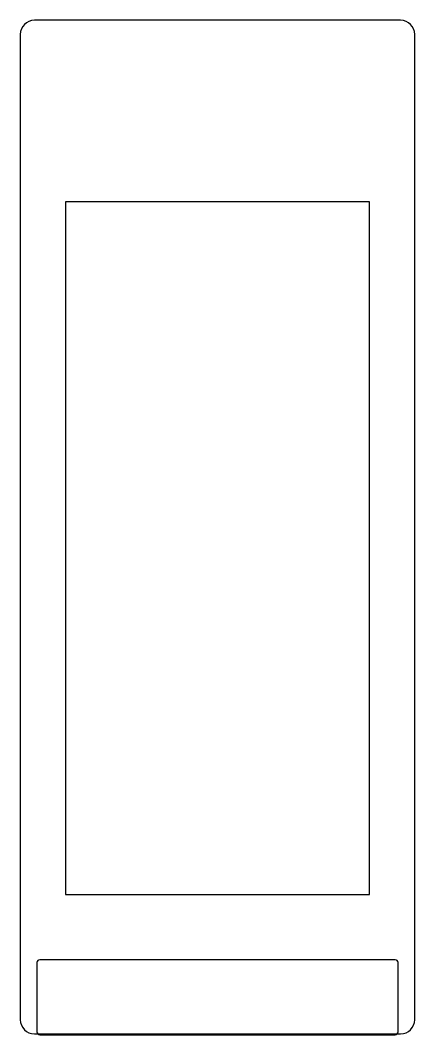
# Model space of a CAD drawing. Header units: millimetres. Extents: x 279.5 to 293.5, y -109.7 to -73.6.
import ezdxf

# ---------------------------------------------------------------- set-up
doc = ezdxf.new("R2010")
doc.units = ezdxf.units.MM

msp = doc.modelspace()

# ---------------------------------------------------------------- linework, layer by layer
at = {"linetype": 'CONTINUOUS'}
for p, q in [((292.975, -73.625), (279.975, -73.625)), ((279.475, -74.125), (279.475, -109.125)), ((293.475, -109.125), (293.475, -74.125)), ((291.875, -80.075), (281.075, -80.075)), ((281.075, -80.075), (281.075, -104.675)), ((291.875, -104.675), (291.875, -80.075)), ((281.075, -104.675), (291.875, -104.675)), ((292.785, -106.995), (280.165, -106.995)), ((280.065, -107.095), (280.065, -109.555)), ((292.885, -109.555), (292.885, -107.095)), ((279.975, -109.625), (292.975, -109.625)), ((280.165, -109.655), (292.785, -109.655))]:
    msp.add_line(p, q, dxfattribs=at)
for centre, radius, start, end in [((279.975, -74.125), 0.5, 90, 180), ((292.975, -74.125), 0.5, 0, 90), ((280.165, -107.095), 0.1, 90, 180), ((292.785, -107.095), 0.1, 0, 90), ((279.975, -109.125), 0.5, 180, 270), ((292.975, -109.125), 0.5, 270, 0), ((280.165, -109.555), 0.1, 180, 270), ((292.785, -109.555), 0.1, 270, 0)]:
    msp.add_arc(centre, radius, start, end, dxfattribs=at)

doc.saveas('drawing.dxf')
